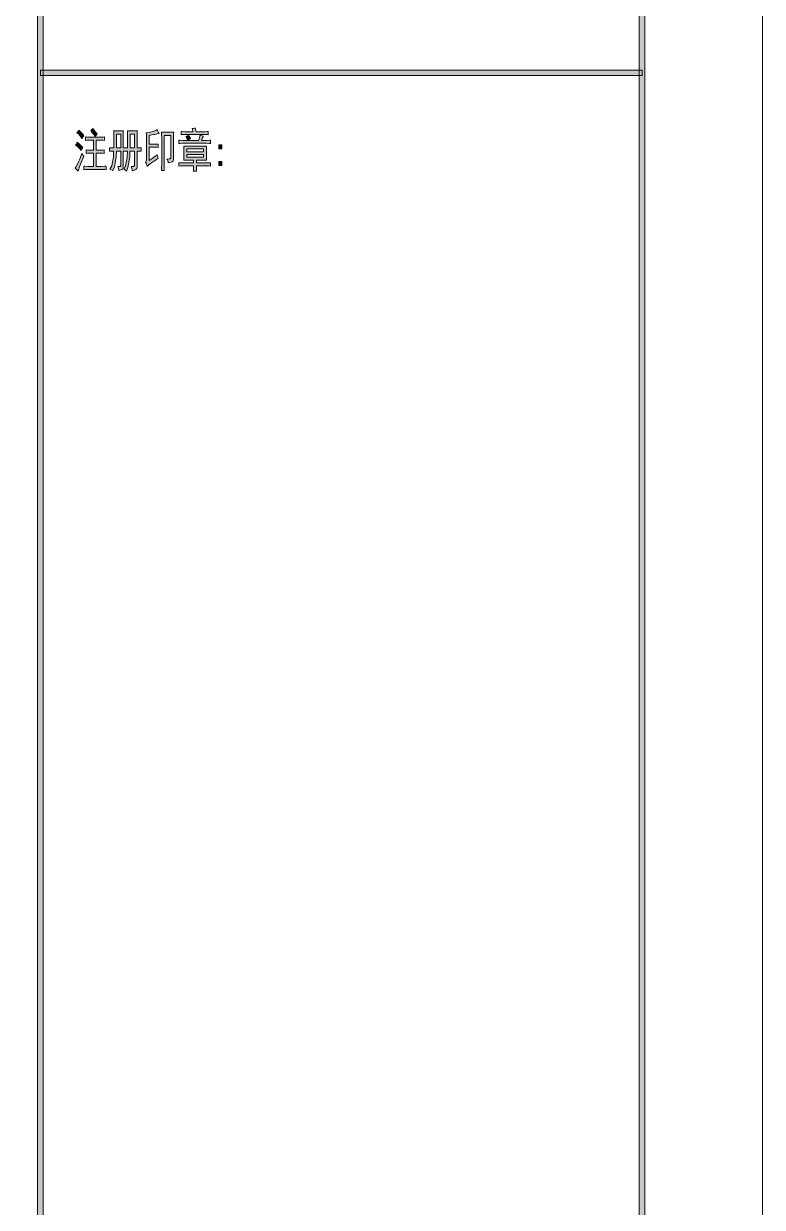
# Model space of a CAD drawing. Header units: millimetres. Extents: x 568 to 3948041, y -25191 to 63890.
# Drawn here: x 3938828 to 3948041, y 5110 to 19868 of the extents above; entities that cross this region are included whole.
import ezdxf

# ---------------------------------------------------------------- set-up
doc = ezdxf.new("R2010")
doc.units = ezdxf.units.MM

msp = doc.modelspace()

# ---------------------------------------------------------------- hatches: boundary and pattern name
h = msp.add_hatch(color=0)
h.dxf.hatch_style = 2
h.paths.add_polyline_path([(3939071, -23691), (3939001, -23691), (3939001, 62390), (3939071, 62390)])
h = msp.add_hatch(color=0)
h.dxf.hatch_style = 2
h.paths.add_polyline_path([(3946576, -23726), (3946506, -23657), (3946506, 62355), (3946576, 62425)])
h = msp.add_hatch(color=0)
h.dxf.hatch_style = 2
h.paths.add_polyline_path([(3939036, 19224), (3939036, 19288), (3946541, 19288), (3946541, 19224)])
h = msp.add_hatch(color=0)
h.dxf.hatch_style = 2
h.paths.add_polyline_path([(3939516, 18542), (3939537, 18521), (3939568, 18485), (3939579, 18469), (3939571, 18462), (3939560, 18445), (3939555, 18436), (3939541, 18458), (3939510, 18494), (3939493, 18508), (3939499, 18516), (3939510, 18532)])
h = msp.add_hatch(color=0)
h.dxf.hatch_style = 2
h.paths.add_polyline_path([(3939763, 18454), (3939779, 18454), (3939816, 18455), (3939837, 18456), (3939837, 18413), (3939814, 18415), (3939778, 18415), (3939765, 18415), (3939731, 18415), (3939731, 18292), (3939763, 18292), (3939777, 18292), (3939811, 18293), (3939830, 18294), (3939830, 18251), (3939812, 18252), (3939778, 18254), (3939763, 18254), (3939731, 18254), (3939731, 18089), (3939773, 18089), (3939794, 18089), (3939835, 18090), (3939857, 18091), (3939857, 18048), (3939835, 18049), (3939794, 18051), (3939775, 18051), (3939652, 18051), (3939630, 18051), (3939593, 18049), (3939579, 18048), (3939579, 18091), (3939592, 18090), (3939630, 18089), (3939653, 18089), (3939697, 18089), (3939697, 18254), (3939670, 18254), (3939654, 18254), (3939623, 18252), (3939609, 18251), (3939609, 18294), (3939623, 18293), (3939655, 18292), (3939672, 18292), (3939697, 18292), (3939697, 18415), (3939665, 18415), (3939648, 18415), (3939614, 18415), (3939598, 18413), (3939598, 18456), (3939614, 18455), (3939649, 18454), (3939667, 18454)])
h = msp.add_hatch(color=0)
h.dxf.hatch_style = 2
h.paths.add_polyline_path([(3939665, 18535), (3939671, 18541), (3939683, 18554), (3939689, 18562), (3939699, 18549), (3939727, 18513), (3939743, 18490), (3939736, 18483), (3939722, 18469), (3939715, 18460), (3939701, 18485), (3939676, 18521)])
h = msp.add_hatch(color=0)
h.paths.add_polyline_path([(3940072, 18532), (3940071, 18516), (3940070, 18475), (3940070, 18452), (3940070, 18319), (3940123, 18319), (3940123, 18454), (3940123, 18475), (3940122, 18515), (3940121, 18532), (3940246, 18532), (3940245, 18517), (3940244, 18476), (3940244, 18452), (3940244, 18319), (3940256, 18319), (3940281, 18320), (3940295, 18321), (3940295, 18278), (3940281, 18279), (3940256, 18280), (3940244, 18280), (3940244, 18105), (3940244, 18084), (3940238, 18059), (3940231, 18054), (3940225, 18049), (3940201, 18039), (3940183, 18035), (3940182, 18049), (3940174, 18076), (3940168, 18086), (3940180, 18086), (3940195, 18088), (3940199, 18089), (3940204, 18090), (3940211, 18102), (3940212, 18114), (3940212, 18280), (3940153, 18280), (3940151, 18202), (3940129, 18077), (3940109, 18030), (3940102, 18039), (3940086, 18052), (3940077, 18055), (3940098, 18091), (3940120, 18204), (3940121, 18280), (3940070, 18280), (3940070, 18091), (3940070, 18074), (3940063, 18054), (3940054, 18051), (3940046, 18048), (3940027, 18041), (3940016, 18037), (3940014, 18048), (3940006, 18074), (3940001, 18086), (3940011, 18086), (3940025, 18087), (3940029, 18088), (3940033, 18089), (3940038, 18098), (3940038, 18107), (3940038, 18280), (3939984, 18280), (3939983, 18204), (3939959, 18080), (3939937, 18033), (3939930, 18041), (3939912, 18052), (3939903, 18055), (3939926, 18097), (3939949, 18210), (3939950, 18280), (3939940, 18280), (3939913, 18279), (3939898, 18278), (3939898, 18321), (3939912, 18320), (3939940, 18319), (3939952, 18319), (3939952, 18450), (3939952, 18474), (3939951, 18516), (3939950, 18532)])
h.paths.add_polyline_path([(3940212, 18319), (3940212, 18492), (3940155, 18492), (3940155, 18319)])
h.paths.add_polyline_path([(3940038, 18319), (3940038, 18492), (3939984, 18492), (3939984, 18319)])
h = msp.add_hatch(color=0)
h.dxf.hatch_style = 2
h.paths.add_polyline_path([(3940506, 18188), (3940489, 18178), (3940456, 18156), (3940439, 18144), (3940423, 18132), (3940389, 18107), (3940371, 18093), (3940365, 18106), (3940354, 18128), (3940348, 18139), (3940351, 18142), (3940357, 18158), (3940359, 18170), (3940359, 18406), (3940359, 18439), (3940358, 18488), (3940357, 18506), (3940367, 18506), (3940399, 18512), (3940423, 18518), (3940446, 18524), (3940480, 18539), (3940491, 18548), (3940496, 18536), (3940510, 18513), (3940518, 18501), (3940507, 18497), (3940480, 18491), (3940463, 18488), (3940446, 18485), (3940411, 18478), (3940393, 18474), (3940393, 18364), (3940433, 18364), (3940449, 18364), (3940485, 18365), (3940504, 18366), (3940504, 18326), (3940487, 18327), (3940451, 18328), (3940433, 18328), (3940393, 18328), (3940393, 18161), (3940430, 18186), (3940480, 18223), (3940494, 18235), (3940496, 18223), (3940502, 18200)])
h = msp.add_hatch(color=0)
h.dxf.hatch_style = 2
h.paths.add_polyline_path([(3940699, 18515), (3940698, 18491), (3940697, 18444), (3940697, 18420), (3940697, 18202), (3940697, 18181), (3940692, 18156), (3940686, 18151), (3940680, 18146), (3940652, 18137), (3940629, 18132), (3940629, 18145), (3940621, 18170), (3940614, 18181), (3940625, 18181), (3940643, 18182), (3940650, 18184), (3940657, 18184), (3940664, 18195), (3940665, 18204), (3940665, 18476), (3940581, 18476), (3940581, 18039), (3940548, 18039), (3940549, 18067), (3940550, 18126), (3940550, 18156), (3940550, 18413), (3940550, 18438), (3940549, 18488), (3940548, 18515)])
h = msp.add_hatch(color=0)
h.dxf.hatch_style = 2
h.paths.add_polyline_path([(3941092, 18413), (3941109, 18413), (3941142, 18415), (3941158, 18415), (3941158, 18375), (3941142, 18376), (3941109, 18377), (3941092, 18377), (3940827, 18377), (3940811, 18377), (3940779, 18376), (3940763, 18375), (3940763, 18415), (3940780, 18415), (3940812, 18413), (3940827, 18413), (3941009, 18413), (3941016, 18434), (3941024, 18466), (3941024, 18476), (3941034, 18474), (3941056, 18469), (3941070, 18465), (3941067, 18460), (3941060, 18447), (3941056, 18439), (3941053, 18432), (3941048, 18419), (3941046, 18413)])
h = msp.add_hatch(color=0)
h.dxf.hatch_style = 2
h.paths.add_polyline_path([(3940967, 18567), (3940971, 18554), (3940977, 18532), (3940979, 18521), (3941078, 18521), (3941091, 18521), (3941115, 18523), (3941128, 18523), (3941128, 18483), (3941115, 18485), (3941091, 18485), (3941081, 18485), (3940849, 18485), (3940834, 18485), (3940805, 18485), (3940791, 18483), (3940791, 18523), (3940809, 18523), (3940836, 18521), (3940847, 18521), (3940939, 18521), (3940939, 18527), (3940934, 18546), (3940930, 18560), (3940938, 18562), (3940956, 18565)])
h = msp.add_hatch(color=0)
h.dxf.hatch_style = 2
h.paths.add_polyline_path([(3940852, 18463), (3940860, 18466), (3940878, 18473), (3940888, 18476), (3940893, 18465), (3940904, 18443), (3940910, 18431), (3940900, 18428), (3940882, 18422), (3940874, 18418), (3940869, 18430), (3940857, 18453)])
h = msp.add_hatch(color=0)
h.dxf.hatch_style = 2
h.paths.add_polyline_path([(3939496, 18391), (3939516, 18374), (3939550, 18343), (3939565, 18330), (3939560, 18322), (3939549, 18301), (3939544, 18289), (3939527, 18308), (3939494, 18341), (3939476, 18355), (3939481, 18361), (3939491, 18380)])
h = msp.add_hatch(color=0)
h.paths.add_polyline_path([(3941109, 18343), (3941108, 18320), (3941107, 18275), (3941107, 18254), (3941107, 18233), (3941108, 18191), (3941109, 18168), (3940983, 18168), (3940983, 18132), (3941091, 18132), (3941107, 18132), (3941141, 18133), (3941160, 18134), (3941160, 18093), (3941142, 18095), (3941107, 18096), (3941091, 18096), (3940983, 18096), (3940983, 18079), (3940983, 18045), (3940984, 18028), (3940943, 18028), (3940945, 18045), (3940945, 18079), (3940945, 18096), (3940831, 18096), (3940817, 18096), (3940783, 18095), (3940763, 18093), (3940763, 18134), (3940782, 18133), (3940816, 18132), (3940828, 18132), (3940945, 18132), (3940945, 18168), (3940824, 18168), (3940825, 18191), (3940825, 18235), (3940825, 18256), (3940825, 18277), (3940825, 18321), (3940824, 18343)])
h.paths.add_polyline_path([(3941072, 18271), (3941072, 18308), (3940861, 18308), (3940861, 18271)])
h.paths.add_polyline_path([(3941072, 18204), (3941072, 18238), (3940861, 18238), (3940861, 18204)])
h = msp.add_hatch(color=0)
h.dxf.hatch_style = 2
h.paths.add_polyline_path([(3941300, 18308), (3941261, 18308), (3941261, 18357), (3941300, 18357)])
h = msp.add_hatch(color=0)
h.dxf.hatch_style = 2
h.paths.add_polyline_path([(3939579, 18217), (3939570, 18197), (3939549, 18146), (3939538, 18115), (3939526, 18084), (3939510, 18041), (3939506, 18028), (3939498, 18039), (3939479, 18058), (3939469, 18067), (3939478, 18078), (3939500, 18117), (3939511, 18144), (3939523, 18172), (3939544, 18225), (3939554, 18251), (3939560, 18241), (3939572, 18224)])
h = msp.add_hatch(color=0)
h.dxf.hatch_style = 2
h.paths.add_polyline_path([(3941300, 18100), (3941261, 18100), (3941261, 18150), (3941300, 18150)])

# ---------------------------------------------------------------- linework, layer by layer
at = {"color": 0, "lineweight": 0}
for points in [[(3821918, -25191), (3821918, 63890), (3948041, 63890), (3948041, -25191)], [(3939071, -23691), (3939001, -23691), (3939001, 62390), (3939071, 62390)], [(3946576, -23726), (3946506, -23657), (3946506, 62355), (3946576, 62425)], [(3939036, 19224), (3939036, 19288), (3946541, 19288), (3946541, 19224)], [(3939516, 18542), (3939537, 18521), (3939568, 18485), (3939579, 18469), (3939571, 18462), (3939560, 18445), (3939555, 18436), (3939541, 18458), (3939510, 18494), (3939493, 18508), (3939499, 18516), (3939510, 18532)], [(3939763, 18454), (3939779, 18454), (3939816, 18455), (3939837, 18456), (3939837, 18413), (3939814, 18415), (3939778, 18415), (3939765, 18415), (3939731, 18415), (3939731, 18292), (3939763, 18292), (3939777, 18292), (3939811, 18293), (3939830, 18294), (3939830, 18251), (3939812, 18252), (3939778, 18254), (3939763, 18254), (3939731, 18254), (3939731, 18089), (3939773, 18089), (3939794, 18089), (3939835, 18090), (3939857, 18091), (3939857, 18048), (3939835, 18049), (3939794, 18051), (3939775, 18051), (3939652, 18051), (3939630, 18051), (3939593, 18049), (3939579, 18048), (3939579, 18091), (3939592, 18090), (3939630, 18089), (3939653, 18089), (3939697, 18089), (3939697, 18254), (3939670, 18254), (3939654, 18254), (3939623, 18252), (3939609, 18251), (3939609, 18294), (3939623, 18293), (3939655, 18292), (3939672, 18292), (3939697, 18292), (3939697, 18415), (3939665, 18415), (3939648, 18415), (3939614, 18415), (3939598, 18413), (3939598, 18456), (3939614, 18455), (3939649, 18454), (3939667, 18454)], [(3939665, 18535), (3939671, 18541), (3939683, 18554), (3939689, 18562), (3939699, 18549), (3939727, 18513), (3939743, 18490), (3939736, 18483), (3939722, 18469), (3939715, 18460), (3939701, 18485), (3939676, 18521)], [(3940072, 18532), (3940071, 18516), (3940070, 18475), (3940070, 18452), (3940070, 18319), (3940123, 18319), (3940123, 18454), (3940123, 18475), (3940122, 18515), (3940121, 18532), (3940246, 18532), (3940245, 18517), (3940244, 18476), (3940244, 18452), (3940244, 18319), (3940256, 18319), (3940281, 18320), (3940295, 18321), (3940295, 18278), (3940281, 18279), (3940256, 18280), (3940244, 18280), (3940244, 18105), (3940244, 18084), (3940238, 18059), (3940231, 18054), (3940225, 18049), (3940201, 18039), (3940183, 18035), (3940182, 18049), (3940174, 18076), (3940168, 18086), (3940180, 18086), (3940195, 18088), (3940199, 18089), (3940204, 18090), (3940211, 18102), (3940212, 18114), (3940212, 18280), (3940153, 18280), (3940151, 18202), (3940129, 18077), (3940109, 18030), (3940102, 18039), (3940086, 18052), (3940077, 18055), (3940098, 18091), (3940120, 18204), (3940121, 18280), (3940070, 18280), (3940070, 18091), (3940070, 18074), (3940063, 18054), (3940054, 18051), (3940046, 18048), (3940027, 18041), (3940016, 18037), (3940014, 18048), (3940006, 18074), (3940001, 18086), (3940011, 18086), (3940025, 18087), (3940029, 18088), (3940033, 18089), (3940038, 18098), (3940038, 18107), (3940038, 18280), (3939984, 18280), (3939983, 18204), (3939959, 18080), (3939937, 18033), (3939930, 18041), (3939912, 18052), (3939903, 18055), (3939926, 18097), (3939949, 18210), (3939950, 18280), (3939940, 18280), (3939913, 18279), (3939898, 18278), (3939898, 18321), (3939912, 18320), (3939940, 18319), (3939952, 18319), (3939952, 18450), (3939952, 18474), (3939951, 18516), (3939950, 18532)], [(3940038, 18319), (3940038, 18492), (3939984, 18492), (3939984, 18319)], [(3940212, 18319), (3940212, 18492), (3940155, 18492), (3940155, 18319)], [(3940506, 18188), (3940489, 18178), (3940456, 18156), (3940439, 18144), (3940423, 18132), (3940389, 18107), (3940371, 18093), (3940365, 18106), (3940354, 18128), (3940348, 18139), (3940351, 18142), (3940357, 18158), (3940359, 18170), (3940359, 18406), (3940359, 18439), (3940358, 18488), (3940357, 18506), (3940367, 18506), (3940399, 18512), (3940423, 18518), (3940446, 18524), (3940480, 18539), (3940491, 18548), (3940496, 18536), (3940510, 18513), (3940518, 18501), (3940507, 18497), (3940480, 18491), (3940463, 18488), (3940446, 18485), (3940411, 18478), (3940393, 18474), (3940393, 18364), (3940433, 18364), (3940449, 18364), (3940485, 18365), (3940504, 18366), (3940504, 18326), (3940487, 18327), (3940451, 18328), (3940433, 18328), (3940393, 18328), (3940393, 18161), (3940430, 18186), (3940480, 18223), (3940494, 18235), (3940496, 18223), (3940502, 18200)], [(3940699, 18515), (3940698, 18491), (3940697, 18444), (3940697, 18420), (3940697, 18202), (3940697, 18181), (3940692, 18156), (3940686, 18151), (3940680, 18146), (3940652, 18137), (3940629, 18132), (3940629, 18145), (3940621, 18170), (3940614, 18181), (3940625, 18181), (3940643, 18182), (3940650, 18184), (3940657, 18184), (3940664, 18195), (3940665, 18204), (3940665, 18476), (3940581, 18476), (3940581, 18039), (3940548, 18039), (3940549, 18067), (3940550, 18126), (3940550, 18156), (3940550, 18413), (3940550, 18438), (3940549, 18488), (3940548, 18515)], [(3941092, 18413), (3941109, 18413), (3941142, 18415), (3941158, 18415), (3941158, 18375), (3941142, 18376), (3941109, 18377), (3941092, 18377), (3940827, 18377), (3940811, 18377), (3940779, 18376), (3940763, 18375), (3940763, 18415), (3940780, 18415), (3940812, 18413), (3940827, 18413), (3941009, 18413), (3941016, 18434), (3941024, 18466), (3941024, 18476), (3941034, 18474), (3941056, 18469), (3941070, 18465), (3941067, 18460), (3941060, 18447), (3941056, 18439), (3941053, 18432), (3941048, 18419), (3941046, 18413)], [(3940967, 18567), (3940971, 18554), (3940977, 18532), (3940979, 18521), (3941078, 18521), (3941091, 18521), (3941115, 18523), (3941128, 18523), (3941128, 18483), (3941115, 18485), (3941091, 18485), (3941081, 18485), (3940849, 18485), (3940834, 18485), (3940805, 18485), (3940791, 18483), (3940791, 18523), (3940809, 18523), (3940836, 18521), (3940847, 18521), (3940939, 18521), (3940939, 18527), (3940934, 18546), (3940930, 18560), (3940938, 18562), (3940956, 18565)], [(3940852, 18463), (3940860, 18466), (3940878, 18473), (3940888, 18476), (3940893, 18465), (3940904, 18443), (3940910, 18431), (3940900, 18428), (3940882, 18422), (3940874, 18418), (3940869, 18430), (3940857, 18453)], [(3939496, 18391), (3939516, 18374), (3939550, 18343), (3939565, 18330), (3939560, 18322), (3939549, 18301), (3939544, 18289), (3939527, 18308), (3939494, 18341), (3939476, 18355), (3939481, 18361), (3939491, 18380)], [(3941109, 18343), (3941108, 18320), (3941107, 18275), (3941107, 18254), (3941107, 18233), (3941108, 18191), (3941109, 18168), (3940983, 18168), (3940983, 18132), (3941091, 18132), (3941107, 18132), (3941141, 18133), (3941160, 18134), (3941160, 18093), (3941142, 18095), (3941107, 18096), (3941091, 18096), (3940983, 18096), (3940983, 18079), (3940983, 18045), (3940984, 18028), (3940943, 18028), (3940945, 18045), (3940945, 18079), (3940945, 18096), (3940831, 18096), (3940817, 18096), (3940783, 18095), (3940763, 18093), (3940763, 18134), (3940782, 18133), (3940816, 18132), (3940828, 18132), (3940945, 18132), (3940945, 18168), (3940824, 18168), (3940825, 18191), (3940825, 18235), (3940825, 18256), (3940825, 18277), (3940825, 18321), (3940824, 18343)], [(3941072, 18271), (3941072, 18308), (3940861, 18308), (3940861, 18271)], [(3941300, 18308), (3941261, 18308), (3941261, 18357), (3941300, 18357)], [(3939579, 18217), (3939570, 18197), (3939549, 18146), (3939538, 18115), (3939526, 18084), (3939510, 18041), (3939506, 18028), (3939498, 18039), (3939479, 18058), (3939469, 18067), (3939478, 18078), (3939500, 18117), (3939511, 18144), (3939523, 18172), (3939544, 18225), (3939554, 18251), (3939560, 18241), (3939572, 18224)], [(3941072, 18204), (3941072, 18238), (3940861, 18238), (3940861, 18204)], [(3941300, 18100), (3941261, 18100), (3941261, 18150), (3941300, 18150)]]:
    msp.add_lwpolyline(points, close=True, dxfattribs=at)

doc.saveas('drawing.dxf')
